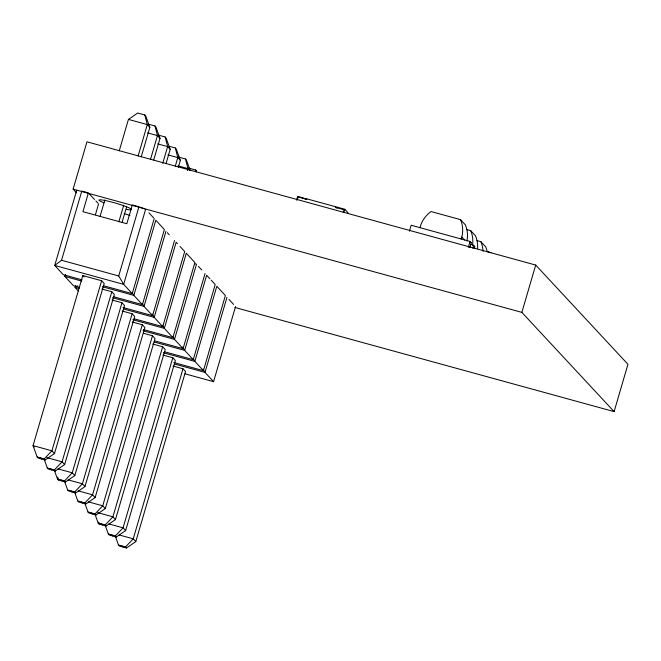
<?xml version="1.0" encoding="UTF-8"?>
<svg xmlns="http://www.w3.org/2000/svg" width="661" height="661" viewBox="0 0 661 661"><rect width="100%" height="100%" fill="white"/><g stroke="black" fill="none" stroke-linecap="round" stroke-linejoin="round"><path stroke-width="0.99" d="M76.618 192.896L73.123 189.137L86.963 141.809L535.699 265.061L627.95 364.294L614.11 411.613L235.027 307.497M76.701 190.31L54.731 265.433L63.299 274.703L82.014 279.843M145.643 209.248L123.673 284.37L54.731 265.433L61.556 260.269L81.79 191.07L88.417 192.888L82.931 211.669L126.829 223.724L132.324 204.943L138.95 206.769L118.716 275.968L123.673 284.37L132.241 293.641L154.211 218.518M65.48 274.464L64.902 276.438L73.462 285.709L79.378 287.328M95.407 214.759L98.588 203.894M75.643 285.461L75.065 287.444L78.362 291.005M82.782 275.563L33.05 445.621L37.148 456.974L38.107 458.015L45.179 459.957L54.466 453.57L104.198 283.511L101.637 280.743L82.782 275.563L84.063 276.951M100.009 216.634L104.892 199.936M119.253 150.832L128.441 119.41L137.728 113.014L144.8 114.964L145.759 115.997L149.857 127.358L141.247 156.822M101.637 280.743L51.905 450.802L44.221 458.916L37.148 456.974M118.864 221.807L123.747 205.117M138.108 156.013L147.296 124.582L144.8 114.964M122.004 222.617L126.598 206.901M101.877 289.022L111.8 291.741L62.076 461.799L54.384 469.921L47.319 467.98L44.246 459.461M150.576 159.161L157.467 135.588L154.971 125.962L148.783 124.268M47.319 467.98L48.278 469.021L55.35 470.963L64.638 464.576L114.361 294.517L111.8 291.741M153.707 159.962L160.028 138.364L155.93 127.003L154.971 125.962M112.048 300.02L121.971 302.746L72.239 472.805L64.555 480.927L57.482 478.985L54.409 470.467M162.746 163.284L167.63 146.593L165.134 136.967L158.062 135.026M57.482 478.985L58.441 480.018L65.513 481.968L74.8 475.573L124.532 305.522L121.971 302.746M166.175 163.11L170.191 149.361L166.093 138.009L165.134 136.967M122.211 311.025L132.134 313.752L82.41 483.811L74.718 491.924L67.653 489.983L64.233 480.522M175.215 166.432L177.801 157.591L175.305 147.973L169.117 146.271M67.653 489.983L68.612 491.024L75.684 492.966L84.972 486.579L134.695 316.52L132.134 313.752M178.354 167.241L180.362 160.367L176.264 149.006L175.305 147.973M142.412 304.647L164.374 229.524L155.814 220.253L133.844 295.376L142.412 304.647L113.849 296.797M165.977 231.259L144.007 306.374L152.575 315.644L174.545 240.53M132.382 322.031L142.305 324.749L92.573 494.808L84.889 502.93L77.816 500.988L74.743 492.47M187.394 170.563L187.964 168.596L185.468 158.971L178.396 157.029M77.816 500.988L78.775 502.03L85.847 503.971L95.134 497.584L144.866 327.526L142.305 324.749M143.536 333.301L152.468 335.755L102.744 505.814L95.052 513.936L87.987 511.994L84.914 503.475M87.987 511.994L88.946 513.027L96.019 514.977L105.306 508.582L155.029 338.531L152.468 335.755M134.183 318.809L162.746 326.65L184.708 251.527L180.098 246.536M152.716 344.034L162.639 346.761L112.907 516.819L105.223 524.933L98.15 522.991L95.077 514.473M98.15 522.991L99.109 524.033L106.181 525.974L115.468 519.587L165.2 349.529L162.639 346.761M172.909 337.655L194.879 262.533L186.311 253.262L164.341 328.385L172.909 337.655L143.363 329.542M162.879 355.04L172.802 357.758L123.078 527.817L115.386 535.939L108.321 533.997L105.248 525.478M108.321 533.997L109.28 535.038L116.353 536.98L125.64 530.593L175.363 360.534L172.802 357.758M154.517 340.812L183.08 348.653L205.042 273.538M173.05 366.037L182.973 368.764L133.241 538.822L125.557 546.944L118.484 545.003L115.411 536.484M118.484 545.003L119.443 546.036L126.515 547.986L135.802 541.59L185.534 371.54L182.973 368.764M164.68 351.817L193.243 359.658L215.213 284.536L211.256 280.256M203.414 370.664L225.376 295.541L216.816 286.271L194.846 361.393L203.414 370.664L173.868 362.55M226.979 297.276L205.009 372.391L213.577 381.661L235.547 306.547M296.558 200.134L297.673 196.334L306.911 199.192L298.086 197.085L297.268 199.878M305.035 198.35L305.266 199.382L305.432 198.787M335.97 206.852L336.201 207.876L335.97 206.852L306.506 198.754M337.275 207.843L337.449 207.257L344.811 209.281L348.017 212.743M343.233 212.503L344.05 209.711L335.796 207.438M343.976 212.131L344.811 209.281M409.423 231.168L411.15 225.252L470.078 241.439L471.276 242.736L469.839 247.668M419.991 227.681L420.983 224.517A27.597 27.084 -42.7 0 1 431.071 211.553L460.535 219.65L465.336 224.847A27.597 27.084 -42.7 0 1 466.914 241.009M468.352 247.354L470.078 241.439M472.813 248.296L473.681 245.338A11.609 1.157 16.3 0 1 470.971 244.33M474.301 248.61L474.879 246.636L473.681 245.338M614.11 411.613L521.86 312.38L535.699 265.061M66.414 275.29L64.902 276.438L81.642 281.041M77.337 285.717L75.065 287.444L79.006 288.526M128.441 119.41L147.296 124.582L149.857 127.358M147.543 132.861L157.467 135.588L160.028 138.364M157.706 143.867L167.63 146.593L170.191 149.361M466.773 229.574L470.698 230.648L475.507 235.853A27.597 27.084 -42.7 0 1 477.556 248.734M167.877 154.864L177.801 157.591L180.362 160.367M476.936 240.579L480.869 241.653L485.67 246.85A27.597 27.084 -42.7 0 1 487.174 251.544M336.375 207.281L337.845 207.686L337.449 207.257M188.567 168.034L195.639 169.976L196.598 171.017M178.04 165.87L187.964 168.596L189.244 169.984M487.107 251.577L491.032 252.659M73.123 189.137L521.86 312.38M61.556 260.269L118.716 275.968M103.678 285.8L132.241 293.641M102.323 286.717L133.844 295.376L132.357 292.856M112.494 297.723L144.007 306.374L142.52 303.853M123.029 307.53L152.575 315.644M123.648 308.993L154.178 317.379L162.746 326.65M132.828 319.726L164.341 328.385L162.854 325.865M142.991 330.731L174.512 339.382L183.08 348.653M154.145 342.001L184.675 350.388L193.243 359.658M163.325 352.734L194.846 361.393L193.359 358.873M174.479 364.013L205.009 372.391L203.026 369.036M185.014 373.82L213.577 381.661M46.923 457.643L62.076 461.799L64.638 464.576M58.011 468.897L72.239 472.805L74.8 475.573M68.182 479.903L82.41 483.811L84.972 486.579M78.345 490.9L92.573 494.808L95.134 497.584M88.516 501.906L102.744 505.814L105.306 508.582M97.754 512.655L112.907 516.819L115.468 519.587M108.85 523.909L123.078 527.817L125.64 530.593M119.013 534.914L133.241 538.822L135.802 541.59M139.909 207.124L144.685 208.893M194.565 263.557L196.482 264.268L174.512 339.382L173.025 336.862M464.551 240.042L461.808 237.076L461.238 239.009L462.105 235.812A27.597 27.084 -42.7 0 0 460.535 219.65M185.468 158.971L186.427 160.012L190.186 170.422M148.94 212.817L153.55 217.808M167.299 232.68L169.274 234.82M177.462 243.686L176.148 242.256L154.178 317.379L152.195 314.016M198.457 266.408L201.754 269.969M209.942 278.835L206.645 275.265L184.675 350.388L182.692 347.025M228.954 299.416L233.573 304.407M89.095 193.623L94.523 199.49M95.878 200.952L97.911 203.158M54.466 453.57L51.905 450.802L33.05 445.621L34.331 447.001M44.221 458.916L45.179 459.957M54.384 469.921L55.35 470.963M64.555 480.927L65.513 481.968M74.718 491.924L75.684 492.966M84.889 502.93L85.847 503.971M95.052 513.936L96.019 514.977M105.223 524.933L106.181 525.974M115.386 535.939L116.353 536.98M125.557 546.944L126.515 547.986M40.685 457.949L41.643 458.99M50.847 468.946L51.814 469.988M61.019 479.952L61.977 480.993M71.181 490.958L72.148 491.999M81.353 501.955L82.311 502.996M91.515 512.961L92.482 514.002M101.687 523.966L102.645 525.008M111.849 534.972L112.816 536.005M122.021 545.969L122.979 547.011M195.639 169.976L196.135 171.901M98.613 522.107L99.109 524.033M57.697 477.135L58.441 480.018M124.218 213.71A17.029 1.694 16.3 0 1 129.936 215.42M130.465 209.876A17.029 1.694 16.3 0 1 126.408 209.33M104.008 202.828A17.029 1.694 16.3 0 1 107.917 201.118A17.029 1.694 16.3 0 1 131.539 209.281M470.153 242.554A11.609 1.157 16.3 0 1 471.276 242.736M470.698 230.648A27.597 27.084 -42.7 0 1 472.565 245.181M480.869 241.653A27.597 27.084 -42.7 0 1 483.001 251.238"/></g></svg>
